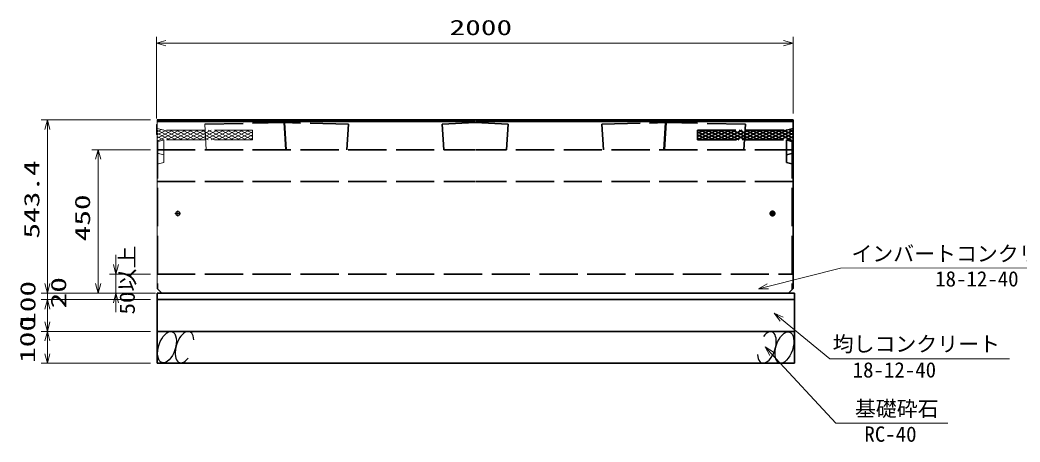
# Model space of a CAD drawing. Units: millimetres on the paper. Extents: x 15 to 1218, y 7 to 859.
# Drawn here: x 308.4 to 465.3, y 458.2 to 524.4 of the extents above; entities that cross this region are included whole.
import ezdxf
from ezdxf.enums import TextEntityAlignment as Align

# ---------------------------------------------------------------- set-up
doc = ezdxf.new("R2010")
doc.units = ezdxf.units.MM
doc.linetypes.add('DASHED', pattern=[7.5, 6, -1.5])
for name, color, linetype, lineweight in [('D-STR-DIM（寸法）', 7, 'Continuous', 13), ('D-STR-HTXT(均しCON-旗)', 7, 'Continuous', 13), ('D-STR-HTXT(基礎砕石-旗)', 7, 'Continuous', 13), ('D-STR-STRC', 7, 'Continuous', 13), ('D-STR-STRF(グリ)', 7, 'Continuous', 25), ('D-STR（構造物）', 1, 'Continuous', 35), ('排・家', 1, 'DASHED', 13), ('本体', 1, 'Continuous', 13)]:
    doc.layers.add(name, color=color, linetype=linetype, lineweight=lineweight)
doc.styles.add('ＭＳ ゴシック', font='')
doc.styles.get('ＭＳ ゴシック').set_extended_font_data('MS Gothic')

# ---------------------------------------------------------------- blocks, each defined once
blk = doc.blocks.new('_Open30')
at = {"color": 7, "linetype": 'Continuous', "lineweight": 13}
for p, q in [((-1, 0.2679), (0, 0)), ((0, 0), (-1, -0.2679)), ((0, 0), (-1, 0))]:
    blk.add_line(p, q, dxfattribs=at)

msp = doc.modelspace()

# ---------------------------------------------------------------- linework, layer by layer
at = {"layer": 'D-STR-DIM（寸法）'}
for p, q in [((328.88, 508.703), (311.682, 508.703)), ((312.682, 483.028), (312.682, 507.203)), ((328.88, 504.028), (319.645, 504.028)), ((320.645, 502.528), (320.645, 483.028)), ((323.441, 486.028), (323.441, 487.528)), ((312.682, 483.028), (312.682, 484.528)), ((328.88, 484.528), (322.441, 484.528)), ((323.441, 484.528), (323.441, 481.528)), ((328.88, 481.528), (311.682, 481.528)), ((328.88, 481.528), (311.682, 481.528)), ((328.88, 480.528), (311.682, 480.528)), ((328.88, 480.528), (311.682, 480.528)), ((312.682, 481.528), (312.682, 480.528)), ((329.63, 481.528), (319.645, 481.528)), ((327.88, 481.528), (322.441, 481.528)), ((312.682, 479.028), (312.682, 477.528)), ((312.682, 479.028), (312.682, 477.028)), ((323.441, 480.028), (323.441, 478.528)), ((328.88, 475.528), (311.682, 475.528)), ((328.88, 475.528), (311.682, 475.528)), ((312.682, 474.028), (312.682, 472.028)), ((328.88, 470.528), (311.682, 470.528))]:
    msp.add_line(p, q, dxfattribs=at)
at = {"layer": 'D-STR-HTXT(均しCON-旗)'}
for points in [[(474.713, 485.499), (437.08, 485.451), (425.717, 482.587)], [(463.637, 471.218), (435.429, 471.218), (427.87, 477.432)]]:
    msp.add_lwpolyline(points, dxfattribs=at)
at = {"layer": 'D-STR-HTXT(基礎砕石-旗)'}
msp.add_lwpolyline([(453.952, 461.139), (436.381, 461.139), (426.29, 472.005)], dxfattribs=at)
at = {"layer": 'D-STR-STRC'}
for p, q in [((329.78, 508.948), (329.78, 521.744)), ((429.68, 509.703), (429.68, 521.744)), ((331.28, 520.744), (428.18, 520.744))]:
    msp.add_line(p, q, dxfattribs=at)
at = {"layer": 'D-STR-STRF(グリ)'}
for centre, major_axis in [((331.455, 473.052), (0.79, 2.421)), ((428.304, 473.005), (-0.79, -2.421))]:
    msp.add_ellipse(centre, major_axis=major_axis, ratio=0.5139, dxfattribs=at)
for centre, start_param, end_param in [((334.196, 473.052), 5.3575563, 10.3750652), ((425.564, 473.005), 2.2159636, 7.2334726)]:
    msp.add_ellipse(centre, major_axis=(0.79, 2.421), ratio=0.5139, start_param=start_param, end_param=end_param, dxfattribs=at)
at = {"layer": 'D-STR（構造物）'}
for p, q in [((329.88, 508.703), (379.78, 508.703)), ((329.88, 508.453), (379.73, 508.453)), ((429.68, 508.703), (379.78, 508.703)), ((429.68, 508.453), (379.83, 508.453)), ((429.68, 482.278), (429.68, 508.703)), ((426.43, 494.471), (426.43, 493.571)), ((426.88, 494.021), (425.98, 494.021)), ((429.68, 482.278), (428.93, 481.528)), ((429.88, 481.528), (329.88, 481.528)), ((329.88, 481.528), (329.88, 480.528)), ((329.88, 480.528), (429.88, 480.528)), ((329.88, 480.528), (429.88, 480.528)), ((329.88, 480.528), (329.88, 475.528)), ((379.78, 481.528), (330.63, 481.528)), ((379.78, 481.528), (428.93, 481.528)), ((429.88, 481.528), (429.88, 480.528)), ((429.88, 480.528), (429.88, 475.528)), ((329.88, 475.528), (429.88, 475.528)), ((329.88, 475.528), (329.88, 470.528)), ((329.88, 475.528), (429.88, 475.528)), ((429.88, 475.528), (429.88, 470.528)), ((329.88, 470.528), (429.88, 470.528))]:
    msp.add_line(p, q, dxfattribs=at)
at = {"layer": 'D-STR（構造物）', "linetype": 'DASHED'}
for p, q in [((337.38, 508.028), (349.83, 508.279)), ((349.83, 508.279), (350.08, 504.028)), ((349.905, 508.279), (350.156, 504.028)), ((359.908, 508.028), (349.905, 508.279)), ((374.605, 508.028), (379.78, 508.279)), ((384.955, 508.028), (379.78, 508.279)), ((399.651, 508.028), (409.655, 508.279)), ((409.655, 508.279), (409.403, 504.028)), ((409.73, 508.279), (409.48, 504.028)), ((422.18, 508.028), (409.73, 508.279)), ((359.908, 508.028), (359.656, 504.028)), ((374.855, 504.028), (374.605, 508.028)), ((384.705, 504.028), (384.955, 508.028)), ((399.651, 508.028), (399.903, 504.028)), ((414.68, 505.603), (414.68, 507.103)), ((414.68, 507.103), (428.63, 507.103)), ((417.681, 507.103), (414.68, 505.603)), ((414.68, 506.103), (416.681, 507.103)), ((414.68, 506.603), (415.681, 507.103)), ((417.181, 505.603), (414.68, 506.854)), ((415.181, 507.103), (418.181, 505.603)), ((418.681, 507.103), (415.681, 505.603)), ((416.181, 507.103), (419.181, 505.603)), ((419.681, 507.103), (416.681, 505.603)), ((420.181, 505.603), (417.181, 507.103)), ((420.681, 507.103), (417.681, 505.603)), ((421.181, 505.603), (418.181, 507.103)), ((418.681, 505.603), (421.681, 507.103)), ((422.181, 505.603), (419.181, 507.103)), ((419.681, 505.603), (422.681, 507.103)), ((423.181, 505.603), (420.181, 507.103)), ((423.681, 507.103), (420.681, 505.603)), ((421.181, 507.103), (424.181, 505.603)), ((424.681, 507.103), (421.681, 505.603)), ((422.18, 508.028), (421.944, 504.028)), ((422.181, 507.103), (425.181, 505.603)), ((425.681, 507.103), (422.681, 505.603)), ((423.181, 507.103), (426.181, 505.603)), ((426.681, 507.103), (423.681, 505.603)), ((427.181, 505.603), (424.181, 507.103)), ((424.681, 505.603), (427.681, 507.103)), ((428.181, 505.603), (425.181, 507.103)), ((425.681, 505.603), (428.728, 507.127)), ((429.681, 505.353), (426.181, 507.103)), ((429.681, 507.103), (426.681, 505.603)), ((427.181, 507.103), (429.681, 505.853)), ((428.181, 507.103), (429.681, 506.353)), ((429.68, 507.356), (428.63, 507.103)), ((429.681, 506.853), (429.002, 507.193)), ((416.181, 505.603), (414.68, 506.354)), ((415.181, 505.603), (414.68, 505.854)), ((414.68, 505.603), (428.631, 505.603)), ((429.681, 506.603), (427.681, 505.603)), ((429.68, 505.277), (428.63, 505.603)), ((428.63, 502.046), (428.63, 505.603)), ((429.681, 506.103), (428.681, 505.603)), ((429.53, 505.528), (429.53, 482.128)), ((329.88, 504.028), (379.73, 504.028)), ((429.68, 504.028), (379.83, 504.028)), ((428.63, 503.242), (429.68, 503.511)), ((429.68, 501.777), (428.63, 502.046)), ((329.88, 499.028), (379.73, 499.028)), ((429.68, 499.028), (379.83, 499.028)), ((329.88, 484.528), (429.68, 484.528))]:
    msp.add_line(p, q, dxfattribs=at)
at = {"layer": 'D-STR（構造物）'}
for radius in [0.35, 0.3]:
    msp.add_circle((426.43, 494.021), radius, dxfattribs=at)
at = {"layer": '排・家'}
for p, q in [((329.879, 506.853), (330.558, 507.193)), ((332.379, 507.103), (329.879, 505.853)), ((331.379, 507.103), (329.879, 506.353)), ((329.879, 505.353), (333.379, 507.103)), ((329.879, 507.103), (332.879, 505.603)), ((329.88, 507.356), (330.93, 507.103)), ((333.879, 505.603), (330.831, 507.127)), ((344.88, 507.103), (330.93, 507.103)), ((331.379, 505.603), (334.379, 507.103)), ((334.879, 505.603), (331.879, 507.103)), ((332.379, 505.603), (335.379, 507.103)), ((332.879, 507.103), (335.879, 505.603)), ((336.379, 507.103), (333.379, 505.603)), ((333.879, 507.103), (336.879, 505.603)), ((337.379, 507.103), (334.379, 505.603)), ((334.879, 507.103), (337.879, 505.603)), ((338.379, 507.103), (335.379, 505.603)), ((335.879, 507.103), (338.879, 505.603)), ((336.379, 505.603), (339.379, 507.103)), ((339.879, 505.603), (336.879, 507.103)), ((337.379, 505.603), (340.379, 507.103)), ((340.879, 505.603), (337.879, 507.103)), ((338.379, 505.603), (341.379, 507.103)), ((338.879, 507.103), (341.879, 505.603)), ((339.379, 505.603), (342.379, 507.103)), ((339.879, 507.103), (342.879, 505.603)), ((343.379, 507.103), (340.379, 505.603)), ((340.879, 507.103), (343.879, 505.603)), ((344.379, 507.103), (341.379, 505.603)), ((341.879, 507.103), (344.88, 505.603)), ((342.379, 505.603), (344.88, 506.854)), ((344.88, 506.103), (342.879, 507.103)), ((344.88, 506.603), (343.879, 507.103)), ((344.88, 505.603), (344.88, 507.103)), ((329.879, 506.603), (331.879, 505.603)), ((329.879, 506.103), (330.879, 505.603)), ((329.88, 505.277), (330.93, 505.603)), ((344.88, 505.603), (330.929, 505.603)), ((330.93, 502.046), (330.93, 505.603)), ((343.379, 505.603), (344.88, 506.354)), ((344.379, 505.603), (344.88, 505.854)), ((330.93, 503.242), (329.88, 503.511)), ((329.88, 501.777), (330.93, 502.046))]:
    msp.add_line(p, q, dxfattribs=at)
at = {"layer": '本体'}
for p, q in [((329.88, 482.278), (329.88, 508.703)), ((329.78, 507.948), (329.88, 508.048)), ((329.78, 506.448), (329.78, 507.948)), ((329.78, 506.448), (329.88, 506.348)), ((333.13, 494.471), (333.13, 493.571)), ((332.68, 494.021), (333.58, 494.021)), ((329.88, 482.278), (330.63, 481.528))]:
    msp.add_line(p, q, dxfattribs=at)
at = {"layer": '本体', "linetype": 'DASHED'}
for p, q in [((337.38, 508.028), (337.615, 504.028)), ((330.03, 505.528), (330.03, 482.128))]:
    msp.add_line(p, q, dxfattribs=at)
at = {"layer": '本体'}
for radius in [0.35, 0.3]:
    msp.add_circle((333.13, 494.021), radius, dxfattribs=at)

# ---------------------------------------------------------------- block references
at = {"layer": 'D-STR-DIM（寸法）', "xscale": 1.5, "yscale": 1.5}
for p, rotation in [((312.682, 508.703), 90), ((320.645, 504.028), 90), ((323.441, 484.528), 270), ((312.682, 481.528), 270), ((312.682, 481.528), 270), ((320.645, 481.528), 270), ((312.682, 480.528), 90), ((312.682, 480.528), 90), ((323.441, 481.528), 90), ((312.682, 475.528), 270), ((312.682, 475.528), 90), ((312.682, 470.528), 270)]:
    msp.add_blockref('_Open30', p, dxfattribs=dict(at, rotation=rotation))
at = {"layer": 'D-STR-HTXT(均しCON-旗)', "xscale": 1.5, "yscale": 1.5}
for p, rotation in [((424.262, 482.221), 194.1476), ((426.711, 478.384), 140.57786)]:
    msp.add_blockref('_Open30', p, dxfattribs=dict(at, rotation=rotation))
at = {"layer": 'D-STR-HTXT(基礎砕石-旗)', "xscale": 1.5, "yscale": 1.5, "rotation": 132.88015}
msp.add_blockref('_Open30', (425.27, 473.104), dxfattribs=at)
at = {"layer": 'D-STR-STRC', "xscale": 1.5, "yscale": 1.5, "rotation": 180}
msp.add_blockref('_Open30', (329.78, 520.744), dxfattribs=at)
at = {"layer": 'D-STR-STRC', "xscale": 1.5, "yscale": 1.5}
msp.add_blockref('_Open30', (429.68, 520.744), dxfattribs=at)

# ---------------------------------------------------------------- texts
at = {"layer": 'D-STR-DIM（寸法）', "style": 'ＭＳ ゴシック'}
for s, width, p in [('543.4', 1.5, (312.145, 490.081)), ('450', 1.5, (320.107, 489.653)), ('50以上', 1.1, (327.117, 478.172)), ('100', 1.5, (311.536, 476.081)), ('20', 1.5, (316.354, 479.14)), ('100', 1.5, (311.483, 470.578))]:
    msp.add_text(s, height=2.405, rotation=90, dxfattribs=dict(at, width=width)).set_placement(p, align=Align.BOTTOM_LEFT)
at = {"layer": 'D-STR-HTXT(均しCON-旗)', "style": 'ＭＳ ゴシック'}
for s, p in [('インバートコンクリート', (438.81, 485.796)), ('18-12-40', (451.952, 481.848)), ('均しコンクリート', (435.876, 471.628)), ('18-12-40', (439.01, 467.567))]:
    msp.add_text(s, height=2.405, dxfattribs=at).set_placement(p, align=Align.BOTTOM_LEFT)
at = {"layer": 'D-STR-HTXT(基礎砕石-旗)', "style": 'ＭＳ ゴシック'}
for s, p in [('基礎砕石', (439.364, 461.473)), ('RC-40', (440.852, 457.488))]:
    msp.add_text(s, height=2.405, dxfattribs=at).set_placement(p, align=Align.BOTTOM_LEFT)
at = {"layer": 'D-STR-STRC', "style": 'ＭＳ ゴシック', "width": 1.5}
msp.add_text('2000', height=2.405, dxfattribs=at).set_placement((375.771, 521.281), align=Align.BOTTOM_LEFT)

doc.saveas('drawing.dxf')
